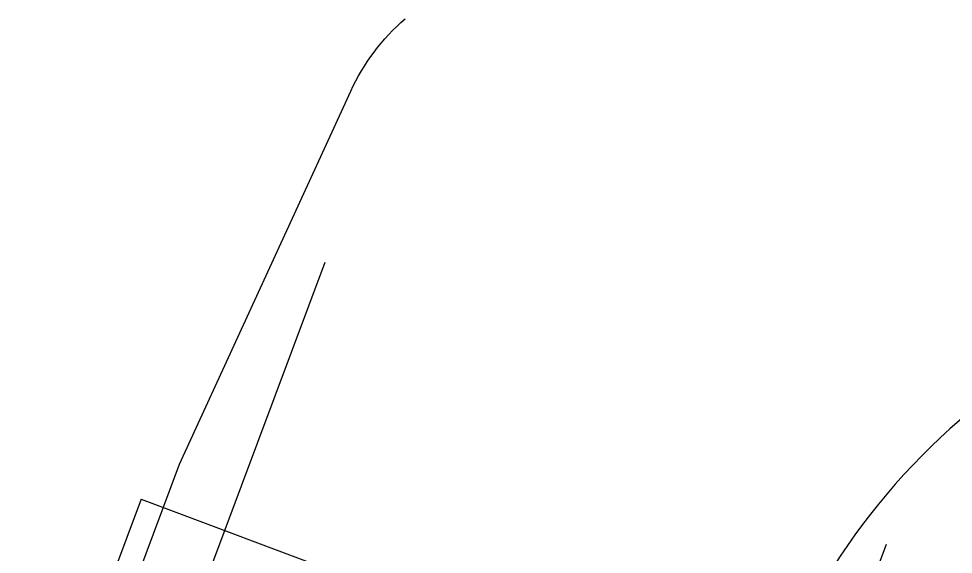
# Model space of a CAD drawing. Extents: x -408 to 1508121, y -29672 to 868845.
# Drawn here: x 1445825 to 1458919, y 387128 to 394632 of the extents above; entities that cross this region are included whole.
import ezdxf

# ---------------------------------------------------------------- set-up
doc = ezdxf.new("R2010")
doc.units = 0
doc.header["$MEASUREMENT"] = 0
for name, color, linetype in [('Building Exist', 8, 'Continuous'), ('Elec Exist UG Telstra (Te)', 7, 'TELSTRA UG ELECTRICITY'), ('Elec Exist UG Voda (Ve)', 7, 'VODA UG ELECTRICITY'), ('Elec New UG Optus (Oe)', 2, 'OPTUS UG ELECTRICITY'), ('Fence Plan Exist', 8, 'FENCE-COMPOUND')]:
    doc.layers.add(name, color=color, linetype=linetype)
doc.styles.add('ISOCP', font='isocp.shx')
doc.linetypes.add('FENCE-COMPOUND', pattern='A,12,-3.5,["/",ISOCP,S=2.5,R=0,X=-2.5,Y=-1.25],-0.25', length=15.75)
doc.linetypes.add('OPTUS UG ELECTRICITY', pattern='A,4.8,-3.2,["O e",ISOCP,S=2,R=0,X=-2,Y=-1],-4', length=12)
doc.linetypes.add('TELSTRA UG ELECTRICITY', pattern='A,4.8,-3.2,["T e",ISOCP,S=2,R=0,X=-2,Y=-1],-4', length=12)
doc.linetypes.add('VODA UG ELECTRICITY', pattern='A,4.8,-3.2,["Ve",ISOCP,S=2,R=0,X=-2,Y=-1],-4', length=12)

msp = doc.modelspace()

# ---------------------------------------------------------------- linework, layer by layer
at = {"layer": 'Building Exist'}
msp.add_arc((1465079, 381989), 9279, 119.6109, 155.5979, dxfattribs=at)
at = {"layer": 'Elec Exist UG Telstra (Te)'}
msp.add_lwpolyline([(1450075, 377049), (1453095, 375918, 0.414214), (1453868, 376270), (1457983, 387270)], format="xyb", dxfattribs=at)
at = {"layer": 'Elec Exist UG Voda (Ve)', "ltscale": 0.78}
msp.add_line((1448397, 386619), (1450120, 391222), dxfattribs=at)
at = {"layer": 'Elec New UG Optus (Oe)', "ltscale": 0.78}
msp.add_line((1446535, 384267), (1448077, 388390), dxfattribs=at)
at = {"layer": 'Elec New UG Optus (Oe)', "ltscale": 0.78, "flags": 128}
msp.add_lwpolyline([(1448077, 388390), (1450478, 393617, -0.106913), (1451239, 394632, -0.106913)], format="xyb", dxfattribs=at)
at = {"layer": 'Fence Plan Exist'}
for q in [(1445825, 383311), (1456159, 384676)]:
    msp.add_line((1447542, 387900), q, dxfattribs=at)

doc.saveas('drawing.dxf')
